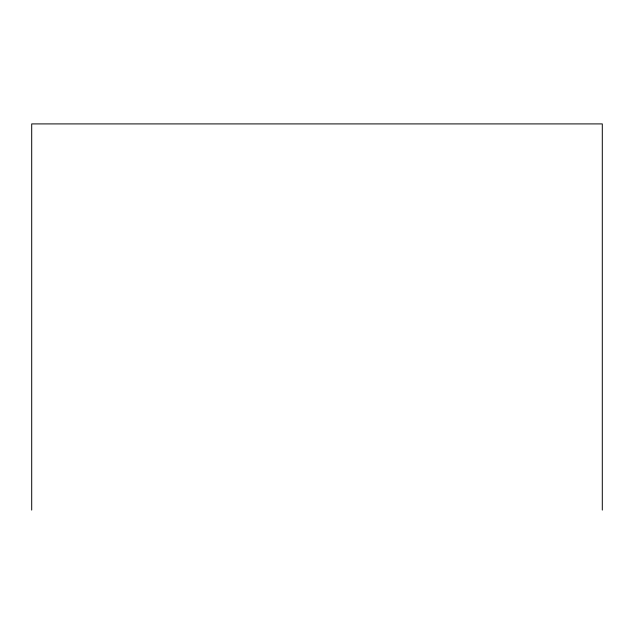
<?xml version="1.0" encoding="UTF-8"?>
<svg xmlns="http://www.w3.org/2000/svg" width="634" height="634" viewBox="0 0 634 634"><rect width="100%" height="100%" fill="white"/><g stroke="black" fill="none" stroke-linecap="round" stroke-linejoin="round"><path stroke-width="0.95" d="M602.3 510.093L602.3 123.907L31.7 123.907L31.7 510.093"/></g></svg>
